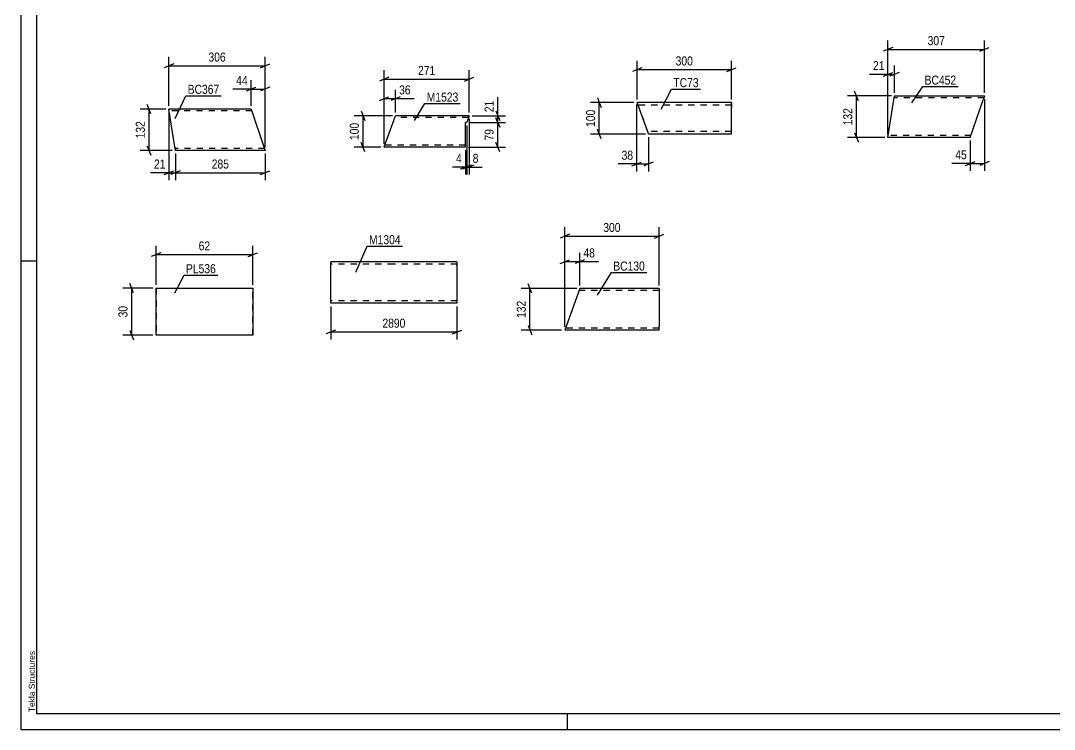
# Model space of a CAD drawing. Header units: millimetres. Extents: x 0 to 3655, y 0 to 1045.
# Drawn here: x 0 to 328.8, y 0 to 225.6 of the extents above; entities that cross this region are included whole.
import ezdxf

# ---------------------------------------------------------------- set-up
doc = ezdxf.new("R2010")
doc.units = ezdxf.units.MM
doc.linetypes.add('DXK_LINE_DOT2', pattern=[3.9198, 1.9599, -1.9599])
doc.styles.add('Arial', font='ARIAL.TTF', dxfattribs={"height": 0.2})
doc.styles.add('Arial Narrow', font='ARIALN.TTF', dxfattribs={"height": 0.2})

# ---------------------------------------------------------------- blocks, each defined once
blk = doc.blocks.new('Unknown-570387827-1134')
at = {"color": 5, "linetype": 'Continuous'}
for p, q in [((0, 420), (0, 0)), ((5, 415), (5, 5)), ((5, 149), (0, 149)), ((5, 5), (589, 5)), ((174, 0), (174, 5)), ((0, 0), (594, 0))]:
    blk.add_line(p, q, dxfattribs=at)
at = {"color": 174, "linetype": 'Continuous', "style": 'Arial'}
blk.add_text('Tekla Structures', height=1.9102, rotation=90, dxfattribs=at).set_placement((4.5, 5.5))
blk = doc.blocks.new('Part-570387827-4748 - 4732')
at = {"color": 2, "linetype": 'Continuous'}
for p, q in [((43.05, 125.45), (43.05, 140.45)), ((43.05, 140.45), (43.05, 140.45)), ((43.05, 140.45), (73.82, 140.45)), ((73.82, 140.45), (73.82, 125.45)), ((43.05, 125.45), (43.05, 125.45)), ((73.82, 125.45), (43.05, 125.45))]:
    blk.add_line(p, q, dxfattribs=at)
at = {"color": 7, "linetype": 'DXK_LINE_DOT2'}
for p, q in [((43.05, 140.45), (43.05, 125.45)), ((43.05, 140.45), (43.05, 140.45)), ((73.82, 125.45), (73.82, 140.45)), ((43.05, 125.45), (43.05, 125.45))]:
    blk.add_line(p, q, dxfattribs=at)
blk = doc.blocks.new('Part-570387827-2979 - 2963')
at = {"color": 2, "linetype": 'Continuous'}
for p, q in [((277.78, 200.41), (277.97, 201.61)), ((277.97, 201.61), (306.6, 201.61)), ((306.48, 201.26), (306.19, 200.41)), ((306.57, 201.52), (306.48, 201.26)), ((306.6, 201.61), (306.57, 201.52)), ((275.89, 188.41), (277.78, 200.41)), ((302.08, 188.41), (306.19, 200.41)), ((302.08, 188.41), (275.89, 188.41))]:
    blk.add_line(p, q, dxfattribs=at)
at = {"color": 7, "linetype": 'DXK_LINE_DOT2'}
for p, q in [((306.4, 201.01), (277.87, 201.01)), ((277.95, 201.52), (277.91, 201.26)), ((277.97, 201.61), (277.95, 201.52)), ((306.6, 201.61), (306.48, 201.26)), ((276, 189.05), (275.99, 189.01)), ((275.99, 189.01), (276, 189.05)), ((302.28, 189.01), (275.99, 189.01)), ((276.01, 189.15), (276, 189.05)), ((276, 189.05), (276.01, 189.15))]:
    blk.add_line(p, q, dxfattribs=at)
blk = doc.blocks.new('Part-570387827-4072 - 4056')
at = {"color": 2, "linetype": 'Continuous'}
for p, q in [((73.35, 197.45), (47.17, 197.45)), ((49.05, 185.45), (47.17, 197.45)), ((73.35, 197.45), (77.37, 185.45)), ((49.23, 184.34), (49.05, 185.45)), ((49.24, 184.25), (49.23, 184.34)), ((77.78, 184.25), (49.24, 184.25)), ((77.37, 185.45), (77.78, 184.25))]:
    blk.add_line(p, q, dxfattribs=at)
at = {"color": 7, "linetype": 'DXK_LINE_DOT2'}
for p, q in [((73.55, 196.85), (47.26, 196.85)), ((49.05, 185.45), (49.19, 184.6)), ((77.58, 184.85), (49.15, 184.85))]:
    blk.add_line(p, q, dxfattribs=at)
blk = doc.blocks.new('Part-570387827-4176 - 4159')
at = {"color": 2, "linetype": 'Continuous'}
for p, q in [((196.09, 199.49), (196.09, 199.49)), ((226.09, 199.49), (196.09, 199.49)), ((199.14, 191.09), (196.09, 199.49)), ((226.09, 199.49), (226.09, 199.02)), ((226.09, 199.02), (226.09, 197.89)), ((226.09, 191.09), (226.09, 197.89)), ((199.56, 189.96), (199.14, 191.09)), ((226.09, 189.49), (226.09, 191.09)), ((199.73, 189.49), (199.56, 189.96)), ((199.73, 189.49), (199.73, 189.49)), ((226.09, 189.49), (199.73, 189.49))]:
    blk.add_line(p, q, dxfattribs=at)
at = {"color": 7, "linetype": 'DXK_LINE_DOT2'}
for p, q in [((196.09, 199.49), (199.73, 189.49)), ((196.09, 199.49), (196.09, 199.49)), ((196.38, 198.69), (196.38, 198.69)), ((226.09, 198.69), (196.38, 198.69)), ((196.4, 198.63), (196.38, 198.69)), ((196.46, 198.45), (196.45, 198.5)), ((226.09, 189.49), (226.09, 199.49)), ((226.09, 198.5), (226.09, 197.89)), ((199.37, 190.48), (199.14, 191.09)), ((199.44, 190.29), (199.44, 190.29)), ((226.09, 190.29), (199.44, 190.29)), ((199.73, 189.49), (199.73, 189.49)), ((226.09, 190.29), (226.09, 190.35))]:
    blk.add_line(p, q, dxfattribs=at)
blk = doc.blocks.new('Part-570387827-10772 - 10768')
at = {"color": 2, "linetype": 'Continuous'}
for p, q in [((177.88, 140.29), (173.08, 127.09)), ((203.08, 140.29), (177.88, 140.29)), ((203.08, 140.29), (203.08, 140.19)), ((203.08, 140.19), (203.08, 139.09)), ((203.08, 139.09), (203.08, 128.29)), ((203.08, 127.09), (203.08, 128.29)), ((203.08, 127.09), (173.08, 127.09))]:
    blk.add_line(p, q, dxfattribs=at)
at = {"color": 7, "linetype": 'DXK_LINE_DOT2'}
for p, q in [((203.08, 139.69), (177.66, 139.69)), ((203.08, 139.93), (203.08, 139.09)), ((203.08, 127.69), (173.3, 127.69)), ((203.08, 127.18), (203.08, 127.44)), ((203.08, 127.09), (203.08, 127.18))]:
    blk.add_line(p, q, dxfattribs=at)
blk = doc.blocks.new('Part-570387827-4477 - 4461')
at = {"color": 2, "linetype": 'Continuous'}
for p, q in [((118.69, 148.83), (98.69, 148.83)), ((98.69, 135.75), (98.69, 148.83)), ((138.79, 148.83), (118.79, 148.83)), ((138.79, 148.83), (138.79, 147.23)), ((138.79, 147.23), (138.79, 135.63)), ((98.69, 135.63), (98.69, 135.75)), ((118.69, 135.63), (98.69, 135.63)), ((138.79, 135.63), (118.79, 135.63))]:
    blk.add_line(p, q, dxfattribs=at)
at = {"color": 7, "linetype": 'DXK_LINE_DOT2'}
for p, q in [((118.69, 148.03), (98.69, 148.03)), ((98.69, 147.97), (98.69, 148.03)), ((138.79, 148.03), (118.79, 148.03)), ((138.79, 148.71), (138.79, 147.23)), ((138.79, 147.97), (138.79, 148.03)), ((98.69, 147.8), (98.69, 147.84)), ((138.79, 147.8), (138.79, 147.84)), ((118.69, 136.43), (98.69, 136.43)), ((138.79, 136.43), (118.79, 136.43))]:
    blk.add_line(p, q, dxfattribs=at)
blk = doc.blocks.new('Part-570387827-1244 - 1226')
at = {"color": 2, "linetype": 'Continuous'}
for p, q in [((115.65, 185.42), (119.26, 195.33)), ((142.67, 195.33), (119.26, 195.33)), ((142.64, 195.24), (141.89, 193.19)), ((142.67, 195.33), (142.64, 195.24)), ((141.89, 193.19), (141.45, 193.19)), ((141.45, 185.33), (141.45, 193.19)), ((115.62, 185.33), (115.65, 185.42)), ((141.45, 185.33), (115.62, 185.33))]:
    blk.add_line(p, q, dxfattribs=at)
at = {"color": 7, "linetype": 'DXK_LINE_DOT2'}
for p, q in [((142.45, 194.73), (119.04, 194.73)), ((115.84, 185.93), (115.85, 185.98)), ((141.45, 185.93), (115.84, 185.93))]:
    blk.add_line(p, q, dxfattribs=at)
blk = doc.blocks.new('StraightDimension-570387827-4750 - 4732')
at = {"color": 7, "linetype": 'Continuous'}
for p, q in [((35.92, 138.95), (34.72, 141.95)), ((42.05, 140.45), (32.47, 140.45)), ((35.32, 125.45), (35.32, 140.45)), ((42.05, 125.45), (32.47, 125.45)), ((34.72, 126.95), (35.92, 123.95))]:
    blk.add_line(p, q, dxfattribs=at)
at = {"color": 0}
blk.add_wipeout([(34.57, 135.38), (30.37, 135.38), (30.37, 130.52), (34.57, 130.52)], dxfattribs=at)
at = {"color": 3, "style": 'Arial Narrow'}
blk.add_text('30', height=2.863, rotation=90.0002, dxfattribs=at).set_placement((33.97, 131.12))
blk = doc.blocks.new('StraightDimension-570387827-4759 - 4732')
at = {"color": 7, "linetype": 'Continuous'}
for p, q in [((44.55, 151.71), (41.55, 150.51)), ((43.05, 141.45), (43.05, 153.96)), ((72.32, 150.51), (75.32, 151.71)), ((73.82, 141.45), (73.82, 153.96)), ((43.05, 151.11), (73.82, 151.11))]:
    blk.add_line(p, q, dxfattribs=at)
at = {"color": 0}
blk.add_wipeout([(60.86, 151.86), (60.86, 156.06), (56.01, 156.06), (56.01, 151.86)], dxfattribs=at)
at = {"color": 3, "style": 'Arial Narrow'}
blk.add_text('62', height=2.863, dxfattribs=at).set_placement((56.61, 152.46))
blk = doc.blocks.new('StraightDimension-570387827-3031 - 2963')
at = {"color": 7, "linetype": 'Continuous'}
for p, q in [((306.6, 200.61), (306.6, 177.73)), ((302.08, 187.41), (302.08, 177.73)), ((300.58, 179.53), (303.58, 180.73)), ((302.08, 180.13), (306.6, 180.13)), ((308.1, 180.73), (305.1, 179.53))]:
    blk.add_line(p, q, dxfattribs=at)
at = {"color": 0}
blk.add_wipeout([(301.55, 180.88), (301.55, 185.08), (296.7, 185.08), (296.7, 180.88)], dxfattribs=at)
at = {"color": 7, "linetype": 'Continuous'}
blk.add_line((302.08, 180.13), (296.17, 180.13), dxfattribs=at)
blk.add_line((302.08, 180.13), (296.17, 180.13), dxfattribs=at)
at = {"color": 3, "style": 'Arial Narrow'}
blk.add_text('45', height=2.863, dxfattribs=at).set_placement((297.3, 181.48))
blk = doc.blocks.new('StraightDimension-570387827-2982 - 2963')
at = {"color": 7, "linetype": 'Continuous'}
for p, q in [((275.89, 189.41), (275.89, 211.35)), ((277.97, 202.61), (277.97, 211.35)), ((274.39, 207.9), (277.39, 209.1)), ((275.89, 208.5), (277.97, 208.5)), ((279.47, 209.1), (276.47, 207.9))]:
    blk.add_line(p, q, dxfattribs=at)
at = {"color": 0}
blk.add_wipeout([(275.37, 209.25), (275.37, 213.45), (270.51, 213.45), (270.51, 209.25)], dxfattribs=at)
at = {"color": 7, "linetype": 'Continuous'}
blk.add_line((275.89, 208.5), (269.99, 208.5), dxfattribs=at)
blk.add_line((275.89, 208.5), (269.99, 208.5), dxfattribs=at)
at = {"color": 3, "style": 'Arial Narrow'}
blk.add_text('21', height=2.863, dxfattribs=at).set_placement((271.11, 209.85))
blk = doc.blocks.new('StraightDimension-570387827-3066 - 2963')
at = {"color": 7, "linetype": 'Continuous'}
for p, q in [((277.39, 217.04), (274.39, 215.84)), ((275.89, 189.41), (275.89, 219.29)), ((305.1, 215.84), (308.1, 217.04)), ((306.6, 202.61), (306.6, 219.29)), ((275.89, 216.44), (306.6, 216.44))]:
    blk.add_line(p, q, dxfattribs=at)
at = {"color": 0}
blk.add_wipeout([(294.59, 217.19), (294.59, 221.39), (287.91, 221.39), (287.91, 217.19)], dxfattribs=at)
at = {"color": 3, "style": 'Arial Narrow'}
blk.add_text('307', height=2.863, dxfattribs=at).set_placement((288.51, 217.79))
blk = doc.blocks.new('StraightDimension-570387827-3077 - 2963')
at = {"color": 7, "linetype": 'Continuous'}
for p, q in [((276.97, 201.61), (263.04, 201.61)), ((266.49, 200.11), (265.29, 203.11)), ((265.89, 188.41), (265.89, 201.61)), ((274.89, 188.41), (263.04, 188.41)), ((265.29, 189.91), (266.49, 186.91))]:
    blk.add_line(p, q, dxfattribs=at)
at = {"color": 0}
blk.add_wipeout([(265.14, 198.35), (260.94, 198.35), (260.94, 191.66), (265.14, 191.66)], dxfattribs=at)
at = {"color": 3, "style": 'Arial Narrow'}
blk.add_text('132', height=2.863, rotation=90.0002, dxfattribs=at).set_placement((264.54, 192.26))
blk = doc.blocks.new('StraightDimension-570387827-4122 - 4056')
at = {"color": 7, "linetype": 'Continuous'}
for p, q in [((49.24, 183.25), (49.24, 174.77)), ((77.78, 183.25), (77.78, 174.77)), ((50.74, 177.77), (47.74, 176.57)), ((76.28, 176.57), (79.28, 177.77)), ((49.24, 177.17), (77.78, 177.17))]:
    blk.add_line(p, q, dxfattribs=at)
at = {"color": 0}
blk.add_wipeout([(66.85, 177.92), (66.85, 182.12), (60.17, 182.12), (60.17, 177.92)], dxfattribs=at)
at = {"color": 3, "style": 'Arial Narrow'}
blk.add_text('285', height=2.863, dxfattribs=at).set_placement((60.77, 178.52))
blk = doc.blocks.new('StraightDimension-570387827-4075 - 4056')
at = {"color": 7, "linetype": 'Continuous'}
for p, q in [((71.85, 203.2), (74.85, 204.4)), ((73.35, 198.45), (73.35, 206.65)), ((79.28, 204.4), (76.28, 203.2)), ((77.78, 185.25), (77.78, 206.65)), ((73.35, 203.8), (77.78, 203.8))]:
    blk.add_line(p, q, dxfattribs=at)
at = {"color": 0}
blk.add_wipeout([(72.82, 204.55), (72.82, 208.75), (67.96, 208.75), (67.96, 204.55)], dxfattribs=at)
at = {"color": 7, "linetype": 'Continuous'}
blk.add_line((73.35, 203.8), (67.44, 203.8), dxfattribs=at)
blk.add_line((73.35, 203.8), (67.44, 203.8), dxfattribs=at)
at = {"color": 3, "style": 'Arial Narrow'}
blk.add_text('44', height=2.863, dxfattribs=at).set_placement((68.56, 205.15))
blk = doc.blocks.new('StraightDimension-570387827-4104 - 4056')
at = {"color": 7, "linetype": 'Continuous'}
for p, q in [((46.17, 197.45), (37.99, 197.45)), ((41.44, 195.95), (40.24, 198.95)), ((40.84, 184.25), (40.84, 197.45)), ((48.24, 184.25), (37.99, 184.25)), ((40.24, 185.75), (41.44, 182.75))]:
    blk.add_line(p, q, dxfattribs=at)
at = {"color": 0}
blk.add_wipeout([(40.09, 194.19), (35.89, 194.19), (35.89, 187.51), (40.09, 187.51)], dxfattribs=at)
at = {"color": 3, "style": 'Arial Narrow'}
blk.add_text('132', height=2.863, rotation=90.0002, dxfattribs=at).set_placement((39.49, 188.11))
blk = doc.blocks.new('StraightDimension-570387827-4093 - 4056')
at = {"color": 7, "linetype": 'Continuous'}
for p, q in [((47.17, 198.45), (47.17, 214.06)), ((77.78, 185.25), (77.78, 214.06)), ((48.67, 211.81), (45.67, 210.61)), ((47.17, 211.21), (77.78, 211.21)), ((76.28, 210.61), (79.28, 211.81))]:
    blk.add_line(p, q, dxfattribs=at)
at = {"color": 0}
blk.add_wipeout([(65.81, 211.96), (65.81, 216.16), (59.13, 216.16), (59.13, 211.96)], dxfattribs=at)
at = {"color": 3, "style": 'Arial Narrow'}
blk.add_text('306', height=2.863, dxfattribs=at).set_placement((59.73, 212.56))
blk = doc.blocks.new('StraightDimension-570387827-4139 - 4056')
at = {"color": 7, "linetype": 'Continuous'}
for p, q in [((47.17, 196.45), (47.17, 174.77)), ((49.24, 183.25), (49.24, 174.77)), ((45.67, 176.57), (48.67, 177.77)), ((50.74, 177.77), (47.74, 176.57)), ((47.17, 177.17), (49.24, 177.17))]:
    blk.add_line(p, q, dxfattribs=at)
at = {"color": 0}
blk.add_wipeout([(46.64, 177.92), (46.64, 182.12), (41.79, 182.12), (41.79, 177.92)], dxfattribs=at)
at = {"color": 7, "linetype": 'Continuous'}
blk.add_line((47.17, 177.17), (41.26, 177.17), dxfattribs=at)
blk.add_line((47.17, 177.17), (41.26, 177.17), dxfattribs=at)
at = {"color": 3, "style": 'Arial Narrow'}
blk.add_text('21', height=2.863, dxfattribs=at).set_placement((42.39, 178.52))
blk = doc.blocks.new('StraightDimension-570387827-4178 - 4159')
at = {"color": 7, "linetype": 'Continuous'}
for p, q in [((197.59, 210.59), (194.59, 209.39)), ((196.09, 200.49), (196.09, 212.84)), ((224.59, 209.39), (227.59, 210.59)), ((226.09, 200.49), (226.09, 212.84)), ((196.09, 209.99), (226.09, 209.99))]:
    blk.add_line(p, q, dxfattribs=at)
at = {"color": 0}
blk.add_wipeout([(214.43, 210.74), (214.43, 214.94), (207.75, 214.94), (207.75, 210.74)], dxfattribs=at)
at = {"color": 3, "style": 'Arial Narrow'}
blk.add_text('300', height=2.863, dxfattribs=at).set_placement((208.35, 211.34))
blk = doc.blocks.new('StraightDimension-570387827-4213 - 4159')
at = {"color": 7, "linetype": 'Continuous'}
for p, q in [((183.47, 200.99), (184.67, 197.99)), ((195.09, 199.49), (181.22, 199.49)), ((184.07, 189.49), (184.07, 199.49)), ((184.67, 187.99), (183.47, 190.99)), ((198.73, 189.49), (181.22, 189.49))]:
    blk.add_line(p, q, dxfattribs=at)
at = {"color": 0}
blk.add_wipeout([(183.32, 197.83), (179.12, 197.83), (179.12, 191.15), (183.32, 191.15)], dxfattribs=at)
at = {"color": 3, "style": 'Arial Narrow'}
blk.add_text('100', height=2.863, rotation=90.0002, dxfattribs=at).set_placement((182.72, 191.75))
blk = doc.blocks.new('StraightDimension-570387827-4189 - 4159')
at = {"color": 7, "linetype": 'Continuous'}
for p, q in [((195.94, 198.9), (195.94, 177.57)), ((199.73, 188.49), (199.73, 177.57)), ((194.44, 179.37), (197.44, 180.57)), ((195.94, 179.97), (199.73, 179.97)), ((201.23, 180.57), (198.23, 179.37))]:
    blk.add_line(p, q, dxfattribs=at)
at = {"color": 0}
blk.add_wipeout([(195.41, 180.72), (195.41, 184.92), (190.56, 184.92), (190.56, 180.72)], dxfattribs=at)
at = {"color": 7, "linetype": 'Continuous'}
blk.add_line((195.94, 179.97), (190.03, 179.97), dxfattribs=at)
blk.add_line((195.94, 179.97), (190.03, 179.97), dxfattribs=at)
at = {"color": 3, "style": 'Arial Narrow'}
blk.add_text('38', height=2.863, dxfattribs=at).set_placement((191.16, 181.32))
blk = doc.blocks.new('StraightDimension-570387827-10807 - 10768')
at = {"color": 7, "linetype": 'Continuous'}
for p, q in [((173.08, 128.09), (173.08, 151.73)), ((177.88, 141.29), (177.88, 151.73)), ((171.58, 148.28), (174.58, 149.48)), ((173.08, 148.88), (177.88, 148.88)), ((179.38, 149.48), (176.38, 148.28))]:
    blk.add_line(p, q, dxfattribs=at)
at = {"color": 0}
blk.add_wipeout([(183.26, 149.63), (183.26, 153.83), (178.41, 153.83), (178.41, 149.63)], dxfattribs=at)
at = {"color": 7, "linetype": 'Continuous'}
blk.add_line((177.88, 148.88), (183.79, 148.88), dxfattribs=at)
blk.add_line((177.88, 148.88), (183.79, 148.88), dxfattribs=at)
at = {"color": 3, "style": 'Arial Narrow'}
blk.add_text('48', height=2.863, dxfattribs=at).set_placement((179.01, 150.23))
blk = doc.blocks.new('StraightDimension-570387827-10825 - 10768')
at = {"color": 7, "linetype": 'Continuous'}
for p, q in [((162.61, 138.79), (161.41, 141.79)), ((176.88, 140.29), (159.16, 140.29)), ((162.01, 127.09), (162.01, 140.29)), ((161.41, 128.59), (162.61, 125.59)), ((172.08, 127.09), (159.16, 127.09))]:
    blk.add_line(p, q, dxfattribs=at)
at = {"color": 0}
blk.add_wipeout([(161.26, 137.03), (157.06, 137.03), (157.06, 130.34), (161.26, 130.34)], dxfattribs=at)
at = {"color": 3, "style": 'Arial Narrow'}
blk.add_text('132', height=2.863, rotation=90.0002, dxfattribs=at).set_placement((160.66, 130.94))
blk = doc.blocks.new('StraightDimension-570387827-10843 - 10768')
at = {"color": 7, "linetype": 'Continuous'}
for p, q in [((173.08, 128.09), (173.08, 159.82)), ((203.08, 141.29), (203.08, 159.82)), ((174.58, 157.57), (171.58, 156.37)), ((173.08, 156.97), (203.08, 156.97)), ((201.58, 156.37), (204.58, 157.57))]:
    blk.add_line(p, q, dxfattribs=at)
at = {"color": 0}
blk.add_wipeout([(191.42, 157.72), (191.42, 161.92), (184.73, 161.92), (184.73, 157.72)], dxfattribs=at)
at = {"color": 3, "style": 'Arial Narrow'}
blk.add_text('300', height=2.863, dxfattribs=at).set_placement((185.33, 158.32))
blk = doc.blocks.new('StraightDimension-570387827-4480 - 4461')
at = {"color": 7, "linetype": 'Continuous'}
for p, q in [((98.69, 134.63), (98.69, 124.11)), ((138.79, 134.63), (138.79, 124.11)), ((100.19, 127.11), (97.19, 125.91)), ((98.69, 126.51), (138.79, 126.51)), ((137.29, 125.91), (140.29, 127.11))]:
    blk.add_line(p, q, dxfattribs=at)
at = {"color": 0}
blk.add_wipeout([(123, 127.26), (123, 131.46), (114.48, 131.46), (114.48, 127.26)], dxfattribs=at)
at = {"color": 3, "style": 'Arial Narrow'}
blk.add_text('2890', height=2.863, dxfattribs=at).set_placement((115.08, 127.86))
blk = doc.blocks.new('StraightDimension-570387827-1349 - 1226')
at = {"color": 7, "linetype": 'Continuous'}
for p, q in [((142.67, 194.33), (142.67, 176.59)), ((141.89, 192.19), (141.89, 176.59)), ((140.39, 178.39), (143.39, 179.59)), ((144.17, 179.59), (141.17, 178.39)), ((141.89, 178.99), (142.67, 178.99))]:
    blk.add_line(p, q, dxfattribs=at)
at = {"color": 0}
blk.add_wipeout([(146.22, 179.74), (146.22, 183.94), (143.19, 183.94), (143.19, 179.74)], dxfattribs=at)
at = {"color": 7, "linetype": 'Continuous'}
blk.add_line((142.67, 178.99), (146.75, 178.99), dxfattribs=at)
blk.add_line((142.67, 178.99), (146.75, 178.99), dxfattribs=at)
at = {"color": 3, "style": 'Arial Narrow'}
blk.add_text('8', height=2.86, dxfattribs=at).set_placement((143.79, 180.34))
blk = doc.blocks.new('StraightDimension-570387827-1246 - 1226')
at = {"color": 7, "linetype": 'Continuous'}
for p, q in [((151.19, 194.69), (152.39, 191.69)), ((142.89, 193.19), (154.19, 193.19)), ((151.79, 185.33), (151.79, 193.19)), ((142.45, 185.33), (154.19, 185.33)), ((152.39, 183.83), (151.19, 186.83))]:
    blk.add_line(p, q, dxfattribs=at)
at = {"color": 0}
blk.add_wipeout([(151.04, 191.69), (146.84, 191.69), (146.84, 186.83), (151.04, 186.83)], dxfattribs=at)
at = {"color": 3, "style": 'Arial Narrow'}
blk.add_text('79', height=2.863, rotation=90.0002, dxfattribs=at).set_placement((150.44, 187.43))
blk = doc.blocks.new('StraightDimension-570387827-1336 - 1226')
at = {"color": 7, "linetype": 'Continuous'}
for p, q in [((141.89, 192.19), (141.89, 176.59)), ((141.45, 184.33), (141.45, 176.59)), ((139.95, 178.39), (142.95, 179.59)), ((143.39, 179.59), (140.39, 178.39)), ((141.45, 178.99), (141.89, 178.99))]:
    blk.add_line(p, q, dxfattribs=at)
at = {"color": 0}
blk.add_wipeout([(140.93, 179.74), (140.93, 183.94), (137.9, 183.94), (137.9, 179.74)], dxfattribs=at)
at = {"color": 7, "linetype": 'Continuous'}
blk.add_line((141.45, 178.99), (137.38, 178.99), dxfattribs=at)
blk.add_line((141.45, 178.99), (137.38, 178.99), dxfattribs=at)
at = {"color": 3, "style": 'Arial Narrow'}
blk.add_text('4', height=2.86, dxfattribs=at).set_placement((138.5, 180.34))
blk = doc.blocks.new('StraightDimension-570387827-1271 - 1226')
at = {"color": 7, "linetype": 'Continuous'}
for p, q in [((143.67, 195.33), (154.19, 195.33)), ((151.19, 196.83), (152.39, 193.83)), ((152.39, 191.69), (151.19, 194.69)), ((151.79, 193.19), (151.79, 195.33)), ((142.89, 193.19), (154.19, 193.19))]:
    blk.add_line(p, q, dxfattribs=at)
at = {"color": 0}
blk.add_wipeout([(151.04, 200.71), (146.84, 200.71), (146.84, 195.85), (151.04, 195.85)], dxfattribs=at)
at = {"color": 7, "linetype": 'Continuous'}
blk.add_line((151.79, 195.33), (151.79, 201.24), dxfattribs=at)
blk.add_line((151.79, 195.33), (151.79, 201.24), dxfattribs=at)
at = {"color": 3, "style": 'Arial Narrow'}
blk.add_text('21', height=2.863, rotation=90.0002, dxfattribs=at).set_placement((150.44, 196.45))
blk = doc.blocks.new('StraightDimension-570387827-1291 - 1226')
at = {"color": 7, "linetype": 'Continuous'}
for p, q in [((118.26, 195.33), (106.06, 195.33)), ((108.31, 196.83), (109.51, 193.83)), ((108.91, 185.33), (108.91, 195.33)), ((114.62, 185.33), (106.06, 185.33)), ((109.51, 183.83), (108.31, 186.83))]:
    blk.add_line(p, q, dxfattribs=at)
at = {"color": 0}
blk.add_wipeout([(108.16, 193.67), (103.96, 193.67), (103.96, 186.99), (108.16, 186.99)], dxfattribs=at)
at = {"color": 3, "style": 'Arial Narrow'}
blk.add_text('100', height=2.863, rotation=90.0002, dxfattribs=at).set_placement((107.56, 187.59))
blk = doc.blocks.new('StraightDimension-570387827-1318 - 1226')
at = {"color": 7, "linetype": 'Continuous'}
for p, q in [((114.12, 200.16), (117.12, 201.36)), ((115.62, 186.33), (115.62, 203.61)), ((115.62, 200.76), (119.26, 200.76)), ((120.76, 201.36), (117.76, 200.16)), ((119.26, 196.33), (119.26, 203.61))]:
    blk.add_line(p, q, dxfattribs=at)
at = {"color": 0}
blk.add_wipeout([(124.64, 201.51), (124.64, 205.71), (119.78, 205.71), (119.78, 201.51)], dxfattribs=at)
at = {"color": 7, "linetype": 'Continuous'}
blk.add_line((119.26, 200.76), (125.17, 200.76), dxfattribs=at)
blk.add_line((119.26, 200.76), (125.17, 200.76), dxfattribs=at)
at = {"color": 3, "style": 'Arial Narrow'}
blk.add_text('36', height=2.863, dxfattribs=at).set_placement((120.38, 202.11))
blk = doc.blocks.new('StraightDimension-570387827-1366 - 1226')
at = {"color": 7, "linetype": 'Continuous'}
for p, q in [((117.12, 207.56), (114.12, 206.36)), ((115.62, 186.33), (115.62, 209.81)), ((141.17, 206.36), (144.17, 207.56)), ((142.67, 196.33), (142.67, 209.81)), ((115.62, 206.96), (142.67, 206.96))]:
    blk.add_line(p, q, dxfattribs=at)
at = {"color": 0}
blk.add_wipeout([(132.49, 207.71), (132.49, 211.91), (125.8, 211.91), (125.8, 207.71)], dxfattribs=at)
at = {"color": 3, "style": 'Arial Narrow'}
blk.add_text('271', height=2.863, dxfattribs=at).set_placement((126.4, 208.31))
blk = doc.blocks.new('Mark-570387827-4744 - 4732')
at = {"color": 0}
blk.add_wipeout([(62.08, 145.2), (62.08, 148.2), (52.58, 148.2), (52.58, 145.2)], dxfattribs=at)
blk.add_wipeout([(62.08, 145.2), (62.08, 148.2), (52.58, 148.2), (52.58, 145.2)], dxfattribs=at)
at = {"color": 30, "linetype": 'Continuous'}
for p, q in [((49.05, 138.92), (51.98, 144.6)), ((51.98, 144.6), (62.68, 144.6))]:
    blk.add_line(p, q, dxfattribs=at)
at = {"color": 3, "style": 'Arial Narrow'}
blk.add_text('PL536', height=2.863, dxfattribs=at).set_placement((52.58, 145.2))
blk = doc.blocks.new('Mark-570387827-2975 - 2963')
at = {"color": 0}
blk.add_wipeout([(297.59, 205.23), (297.59, 208.23), (287.55, 208.23), (287.55, 205.23)], dxfattribs=at)
blk.add_wipeout([(297.59, 205.23), (297.59, 208.23), (287.55, 208.23), (287.55, 205.23)], dxfattribs=at)
at = {"color": 30, "linetype": 'Continuous'}
for p, q in [((283.52, 199.38), (286.95, 204.63)), ((286.95, 204.63), (298.19, 204.63))]:
    blk.add_line(p, q, dxfattribs=at)
at = {"color": 3, "style": 'Arial Narrow'}
blk.add_text('BC452', height=2.863, dxfattribs=at).set_placement((287.55, 205.23))
blk = doc.blocks.new('Mark-570387827-4068 - 4056')
at = {"color": 0}
blk.add_wipeout([(63.18, 202.3), (63.18, 205.3), (53.13, 205.3), (53.13, 202.3)], dxfattribs=at)
blk.add_wipeout([(63.18, 202.3), (63.18, 205.3), (53.13, 205.3), (53.13, 202.3)], dxfattribs=at)
at = {"color": 30, "linetype": 'Continuous'}
for p, q in [((49.1, 194.47), (52.53, 201.7)), ((52.53, 201.7), (63.78, 201.7))]:
    blk.add_line(p, q, dxfattribs=at)
at = {"color": 3, "style": 'Arial Narrow'}
blk.add_text('BC367', height=2.863, dxfattribs=at).set_placement((53.13, 202.3))
blk = doc.blocks.new('Mark-570387827-4172 - 4159')
at = {"color": 0}
blk.add_wipeout([(215.66, 204.42), (215.66, 207.42), (207.63, 207.42), (207.63, 204.42)], dxfattribs=at)
blk.add_wipeout([(215.66, 204.42), (215.66, 207.42), (207.63, 207.42), (207.63, 204.42)], dxfattribs=at)
at = {"color": 30, "linetype": 'Continuous'}
for p, q in [((203.71, 197.42), (207.03, 203.82)), ((207.03, 203.82), (216.26, 203.82))]:
    blk.add_line(p, q, dxfattribs=at)
at = {"color": 3, "style": 'Arial Narrow'}
blk.add_text('TC73', height=2.863, dxfattribs=at).set_placement((207.63, 204.42))
blk = doc.blocks.new('Mark-570387827-10853 - 10768')
at = {"color": 0}
blk.add_wipeout([(198.56, 146.04), (198.56, 149.04), (188.51, 149.04), (188.51, 146.04)], dxfattribs=at)
blk.add_wipeout([(198.56, 146.04), (198.56, 149.04), (188.51, 149.04), (188.51, 146.04)], dxfattribs=at)
at = {"color": 30, "linetype": 'Continuous'}
for p, q in [((183.51, 138.19), (187.91, 145.44)), ((187.91, 145.44), (199.16, 145.44))]:
    blk.add_line(p, q, dxfattribs=at)
at = {"color": 3, "style": 'Arial Narrow'}
blk.add_text('BC130', height=2.863, dxfattribs=at).set_placement((188.51, 146.04))
blk = doc.blocks.new('Mark-570387827-4473 - 4461')
at = {"color": 0}
blk.add_wipeout([(120.87, 154.43), (120.87, 157.43), (110.82, 157.43), (110.82, 154.43)], dxfattribs=at)
blk.add_wipeout([(120.87, 154.43), (120.87, 157.43), (110.82, 157.43), (110.82, 154.43)], dxfattribs=at)
at = {"color": 30, "linetype": 'Continuous'}
for p, q in [((106.65, 145.53), (110.22, 153.83)), ((110.22, 153.83), (121.47, 153.83))]:
    blk.add_line(p, q, dxfattribs=at)
at = {"color": 3, "style": 'Arial Narrow'}
blk.add_text('M1304', height=2.863, dxfattribs=at).set_placement((110.82, 154.43))
blk = doc.blocks.new('Mark-570387827-1239 - 1226')
at = {"color": 0}
blk.add_wipeout([(139.22, 199.83), (139.22, 202.83), (129.17, 202.83), (129.17, 199.83)], dxfattribs=at)
blk.add_wipeout([(139.22, 199.83), (139.22, 202.83), (129.17, 202.83), (129.17, 199.83)], dxfattribs=at)
at = {"color": 30, "linetype": 'Continuous'}
for p, q in [((125.29, 193.81), (128.57, 199.23)), ((128.57, 199.23), (139.82, 199.23))]:
    blk.add_line(p, q, dxfattribs=at)
at = {"color": 3, "style": 'Arial Narrow'}
blk.add_text('M1523', height=2.863, dxfattribs=at).set_placement((129.17, 199.83))

msp = doc.modelspace()

# ---------------------------------------------------------------- block references
for name in ['Unknown-570387827-1134', 'Part-570387827-2979 - 2963', 'Part-570387827-4072 - 4056', 'Part-570387827-4176 - 4159', 'Part-570387827-1244 - 1226', 'Part-570387827-4477 - 4461', 'Part-570387827-4748 - 4732', 'Part-570387827-10772 - 10768']:
    msp.add_blockref(name, (0, 0))

# ---------------------------------------------------------------- next in the draw order: block references
for name in ['StraightDimension-570387827-4178 - 4159', 'StraightDimension-570387827-2982 - 2963', 'StraightDimension-570387827-4075 - 4056', 'StraightDimension-570387827-3031 - 2963', 'StraightDimension-570387827-1291 - 1226', 'StraightDimension-570387827-1349 - 1226', 'StraightDimension-570387827-4122 - 4056', 'Mark-570387827-4473 - 4461', 'StraightDimension-570387827-10807 - 10768', 'StraightDimension-570387827-4750 - 4732', 'StraightDimension-570387827-4480 - 4461']:
    msp.add_blockref(name, (0, 0))

# ---------------------------------------------------------------- next in the draw order: block references
for name in ['StraightDimension-570387827-3066 - 2963', 'Mark-570387827-4172 - 4159', 'StraightDimension-570387827-1318 - 1226', 'StraightDimension-570387827-4213 - 4159', 'StraightDimension-570387827-4104 - 4056', 'StraightDimension-570387827-1246 - 1226', 'StraightDimension-570387827-4759 - 4732', 'StraightDimension-570387827-10825 - 10768']:
    msp.add_blockref(name, (0, 0))

# ---------------------------------------------------------------- next in the draw order: block references
for name in ['StraightDimension-570387827-4093 - 4056', 'Mark-570387827-2975 - 2963', 'StraightDimension-570387827-3077 - 2963', 'StraightDimension-570387827-4189 - 4159', 'StraightDimension-570387827-1336 - 1226', 'StraightDimension-570387827-10843 - 10768', 'Mark-570387827-4744 - 4732']:
    msp.add_blockref(name, (0, 0))

# ---------------------------------------------------------------- next in the draw order: block references
for name in ['StraightDimension-570387827-1271 - 1226', 'StraightDimension-570387827-4139 - 4056', 'Mark-570387827-10853 - 10768']:
    msp.add_blockref(name, (0, 0))

# ---------------------------------------------------------------- next in the draw order: block references
for name in ['StraightDimension-570387827-1366 - 1226', 'Mark-570387827-4068 - 4056']:
    msp.add_blockref(name, (0, 0))

# ---------------------------------------------------------------- next in the draw order: block references
msp.add_blockref('Mark-570387827-1239 - 1226', (0, 0))

doc.saveas('drawing.dxf')
